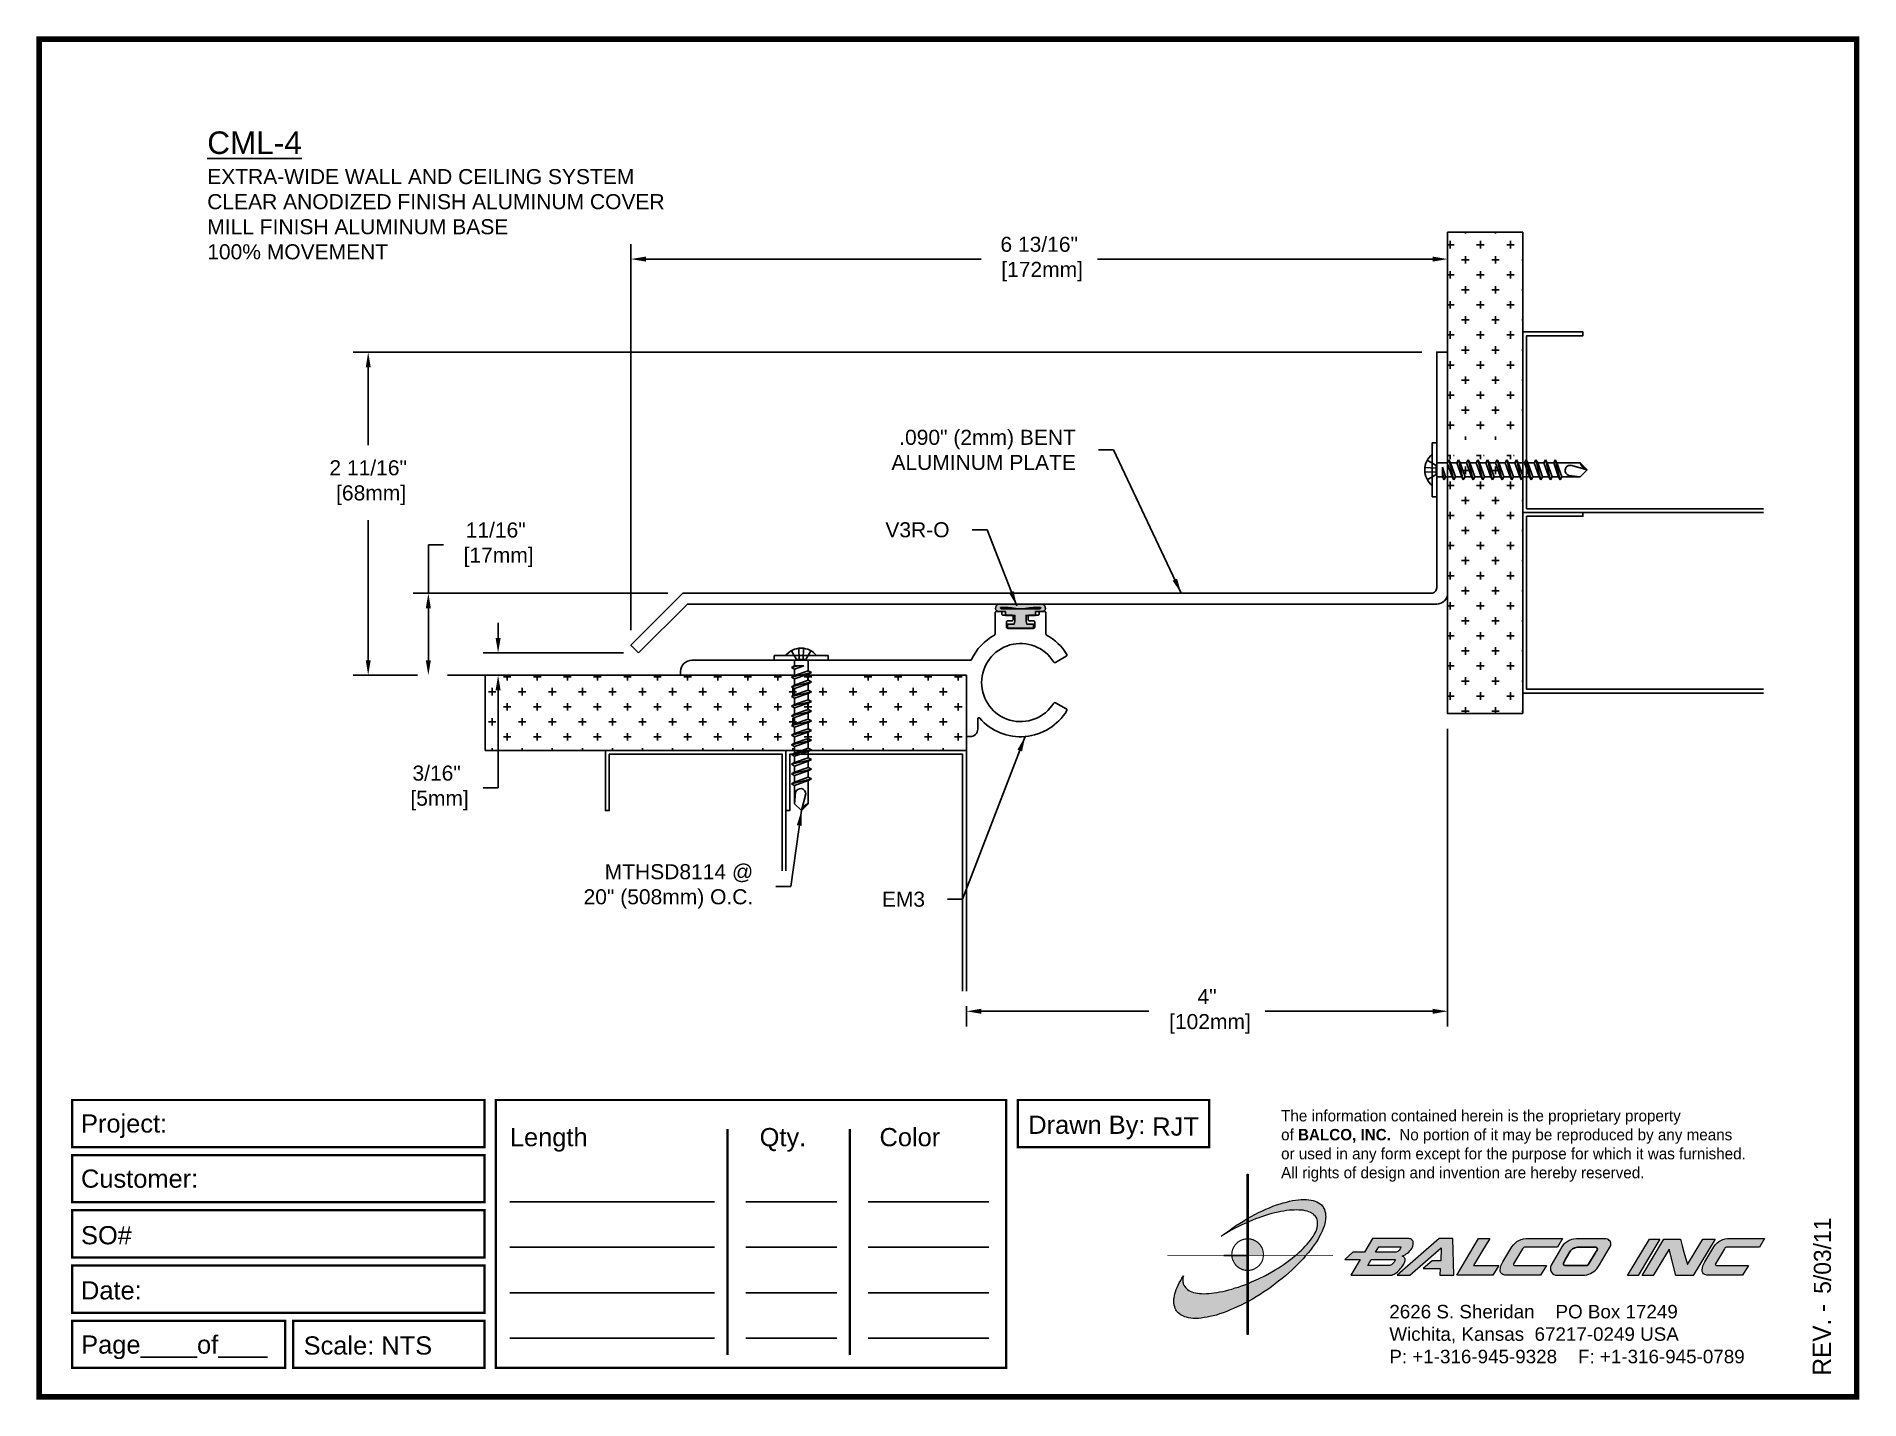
# Paper-space layout 'Layout1' of a CAD drawing. Header units: inches. Extents: x 0 to 10, y 0 to 7.5.
# The model-space entities are those that its viewports show. They can reach past a viewport. Long polylines and large blocks are cut down to what shows.
import ezdxf

# ---------------------------------------------------------------- set-up
doc = ezdxf.new("R2010")
doc.units = ezdxf.units.IN
doc.header["$MEASUREMENT"] = 0
doc.linetypes.add('HIDDEN2', pattern=[0.1875, 0.125, -0.0625])
for name, color, linetype in [('Anchors', 4, 'Continuous'), ('Border', 7, 'Continuous'), ('Conditions', 1, 'Continuous'), ('Dimensions', 3, 'Continuous'), ('Fillers', 2, 'Continuous'), ('Metals', 7, 'Continuous'), ('TEXT', 2, 'Continuous')]:
    doc.layers.add(name, color=color, linetype=linetype)
doc.styles.add('ARIAL', font='arial.ttf')
doc.styles.add('Copyright', font='ERASDEMI.TTF')
doc.dimstyles.new('Arial', dxfattribs={"dimtxt": 0.125, "dimasz": 0.125, "dimexe": 0.125, "dimexo": 0.125, "dimgap": 0.125, "dimtad": 0, "dimtih": 1, "dimtoh": 1, "dimdec": 4, "dimzin": 3, "dimdsep": 46, "dimlunit": 4, "dimtxsty": 'ARIAL', "dimcen": 0.125, "dimadec": 0, "dimazin": 0, "dimtfac": 1, "dimtdec": 4, "dimtofl": 0, "dimtmove": 0, "dimatfit": 3, "dimfxl": 0, "dimfrac": 2, "dimtolj": 1, "dimtzin": 0, "dimarcsym": 0})

# ---------------------------------------------------------------- blocks, each defined once
blk = doc.blocks.new('ACADlogo')
h = blk.add_hatch(color=256)
h.paths.add_polyline_path([(-3.346, 1.223), (-3.351, 1.223), (-3.351, 0.979), (-3.346, 0.982)])
h.paths.add_polyline_path([(-3.346, 0.961), (-3.351, 0.959), (-3.351, 0.868), (-3.346, 0.868)])
h.paths.add_polyline_path([(-3.346, 0.777), (-3.351, 0.777), (-3.351, 0.699), (-3.351, 0.695), (-3.35, 0.695), (-3.346, 0.695)])
h.paths.add_polyline_path([(-3.346, 0.864), (-3.346, 0.868), (-3.35, 0.868), (-3.351, 0.868), (-3.351, 0.777), (-3.346, 0.777), (-3.346, 0.778), (-3.348, 0.778)])
h.paths.add_polyline_path([(-3.346, 0.524), (-3.351, 0.521), (-3.351, 0.342), (-3.346, 0.342)])
h.paths.add_polyline_path([(-3.346, 0.695), (-3.351, 0.695), (-3.351, 0.621), (-3.346, 0.623)])
h.paths.add_polyline_path([(-3.346, 0.623), (-3.351, 0.621), (-3.351, 0.521), (-3.346, 0.524)])
h.paths.add_polyline_path([(-3.346, 0.982), (-3.351, 0.979), (-3.351, 0.959), (-3.346, 0.961)])
h = blk.add_hatch(color=175)
h.paths.add_polyline_path([(-3.518, 0.573), (-3.534, 0.571), (-3.548, 0.569), (-3.562, 0.567), (-3.576, 0.567), (-3.589, 0.566), (-3.602, 0.567), (-3.614, 0.568), (-3.625, 0.569), (-3.636, 0.572), (-3.646, 0.574), (-3.656, 0.577), (-3.664, 0.581), (-3.673, 0.585), (-3.679, 0.589), (-3.685, 0.595), (-3.688, 0.598), (-3.691, 0.6), (-3.695, 0.607), (-3.699, 0.614), (-3.703, 0.621), (-3.704, 0.626), (-3.705, 0.631), (-3.706, 0.637), (-3.706, 0.642), (-3.705, 0.648), (-3.705, 0.653), (-3.703, 0.659), (-3.702, 0.665), (-3.71, 0.652), (-3.717, 0.639), (-3.725, 0.626), (-3.731, 0.613), (-3.737, 0.601), (-3.741, 0.589), (-3.746, 0.577), (-3.749, 0.566), (-3.751, 0.555), (-3.753, 0.544), (-3.754, 0.538), (-3.754, 0.533), (-3.755, 0.523), (-3.754, 0.513), (-3.753, 0.508), (-3.752, 0.503), (-3.75, 0.494), (-3.748, 0.486), (-3.743, 0.477), (-3.74, 0.473), (-3.738, 0.469), (-3.734, 0.465), (-3.73, 0.461), (-3.723, 0.455), (-3.715, 0.449), (-3.706, 0.445), (-3.695, 0.44), (-3.685, 0.437), (-3.674, 0.434), (-3.661, 0.432), (-3.648, 0.431), (-3.634, 0.431), (-3.62, 0.431), (-3.604, 0.433), (-3.588, 0.435), (-3.572, 0.438), (-3.556, 0.441), (-3.538, 0.445), (-3.52, 0.449), (-3.503, 0.456), (-3.483, 0.461), (-3.464, 0.469), (-3.445, 0.477), (-3.426, 0.485), (-3.406, 0.494), (-3.385, 0.503), (-3.364, 0.514), (-3.351, 0.521), (-3.351, 0.621), (-3.364, 0.616), (-3.382, 0.609), (-3.4, 0.603), (-3.418, 0.598), (-3.436, 0.592), (-3.453, 0.587), (-3.47, 0.583), (-3.486, 0.579), (-3.503, 0.576)])
h.paths.add_polyline_path([(-3.215, 0.687), (-3.251, 0.667), (-3.289, 0.649), (-3.327, 0.631), (-3.345, 0.623), (-3.346, 0.623), (-3.346, 0.524), (-3.343, 0.525), (-3.323, 0.537), (-3.302, 0.549), (-3.28, 0.563), (-3.259, 0.577), (-3.238, 0.59), (-3.218, 0.605), (-3.198, 0.62), (-3.179, 0.635), (-3.16, 0.65), (-3.141, 0.665), (-3.123, 0.681), (-3.106, 0.696), (-3.089, 0.712), (-3.074, 0.727), (-3.058, 0.743), (-3.043, 0.759), (-3.03, 0.775), (-3.028, 0.777), (-3.085, 0.777), (-3.091, 0.772), (-3.105, 0.761), (-3.118, 0.75), (-3.134, 0.739), (-3.149, 0.729), (-3.165, 0.718), (-3.182, 0.707), (-3.198, 0.697)])
h.paths.add_polyline_path([(-2.921, 1.009), (-2.922, 1.015), (-2.924, 1.02), (-2.926, 1.029), (-2.931, 1.038), (-2.934, 1.043), (-2.936, 1.047), (-2.94, 1.05), (-2.943, 1.054), (-2.951, 1.06), (-2.959, 1.066), (-2.968, 1.071), (-2.978, 1.075), (-2.989, 1.079), (-3, 1.081), (-3.013, 1.083), (-3.026, 1.084), (-3.04, 1.084), (-3.054, 1.084), (-3.07, 1.083), (-3.085, 1.081), (-3.102, 1.079), (-3.118, 1.075), (-3.136, 1.07), (-3.153, 1.066), (-3.171, 1.06), (-3.191, 1.054), (-3.21, 1.047), (-3.229, 1.039), (-3.248, 1.031), (-3.268, 1.022), (-3.289, 1.012), (-3.31, 1.002), (-3.33, 0.991), (-3.346, 0.982), (-3.346, 0.961), (-3.342, 0.962), (-3.323, 0.971), (-3.305, 0.978), (-3.287, 0.984), (-3.268, 0.991), (-3.251, 0.996), (-3.234, 1.002), (-3.216, 1.007), (-3.199, 1.011), (-3.182, 1.015), (-3.167, 1.018), (-3.15, 1.021), (-3.136, 1.023), (-3.121, 1.025), (-3.107, 1.026), (-3.093, 1.026), (-3.079, 1.027), (-3.067, 1.026), (-3.054, 1.026), (-3.043, 1.025), (-3.032, 1.022), (-3.022, 1.02), (-3.013, 1.016), (-3.004, 1.013), (-2.997, 1.009), (-2.989, 1.005), (-2.983, 0.999), (-2.98, 0.996), (-2.978, 0.994), (-2.973, 0.987), (-2.969, 0.981), (-2.967, 0.973), (-2.965, 0.965), (-2.964, 0.957), (-2.964, 0.949), (-2.964, 0.944), (-2.965, 0.94), (-2.967, 0.93), (-2.969, 0.921), (-2.973, 0.911), (-2.978, 0.901), (-2.983, 0.891), (-2.989, 0.881), (-2.996, 0.871), (-3.004, 0.86), (-3.012, 0.849), (-3.021, 0.838), (-3.032, 0.827), (-3.042, 0.816), (-3.053, 0.805), (-3.065, 0.794), (-3.077, 0.783), (-3.085, 0.777), (-3.028, 0.777), (-3.016, 0.791), (-3.004, 0.806), (-2.992, 0.822), (-2.981, 0.837), (-2.971, 0.852), (-2.962, 0.866), (-2.954, 0.882), (-2.946, 0.896), (-2.939, 0.91), (-2.934, 0.924), (-2.929, 0.938), (-2.926, 0.944), (-2.925, 0.951), (-2.922, 0.963), (-2.92, 0.975), (-2.92, 0.982), (-2.919, 0.987), (-2.92, 0.999), (-2.92, 1.005)])
h.paths.add_polyline_path([(-3.372, 0.966), (-3.393, 0.953), (-3.415, 0.94), (-3.435, 0.925), (-3.455, 0.911), (-3.475, 0.897), (-3.494, 0.882), (-3.468, 0.898), (-3.439, 0.915), (-3.41, 0.93), (-3.396, 0.938), (-3.38, 0.945), (-3.351, 0.959), (-3.351, 0.979)])
h = blk.add_hatch(color=256)
h.paths.add_polyline_path([(-3.268, 0.814), (-3.27, 0.819), (-3.273, 0.824), (-3.276, 0.828), (-3.279, 0.833), (-3.282, 0.837), (-3.286, 0.841), (-3.29, 0.845), (-3.294, 0.849), (-3.298, 0.852), (-3.303, 0.855), (-3.308, 0.858), (-3.313, 0.86), (-3.318, 0.863), (-3.323, 0.864), (-3.328, 0.866), (-3.334, 0.867), (-3.339, 0.868), (-3.345, 0.868), (-3.346, 0.868), (-3.346, 0.777), (-3.335, 0.777), (-3.262, 0.777), (-3.262, 0.781), (-3.262, 0.787), (-3.263, 0.792), (-3.264, 0.798), (-3.265, 0.803), (-3.266, 0.808)])
h.paths.add_polyline_path([(-3.351, 0.777), (-3.436, 0.777), (-3.435, 0.773), (-3.435, 0.768), (-3.434, 0.762), (-3.432, 0.757), (-3.431, 0.752), (-3.428, 0.747), (-3.426, 0.742), (-3.423, 0.737), (-3.42, 0.732), (-3.417, 0.728), (-3.414, 0.723), (-3.41, 0.719), (-3.406, 0.716), (-3.401, 0.712), (-3.397, 0.709), (-3.392, 0.706), (-3.387, 0.704), (-3.382, 0.701), (-3.377, 0.699), (-3.372, 0.698), (-3.367, 0.696), (-3.361, 0.695), (-3.356, 0.695), (-3.351, 0.695)])
h.paths.add_polyline_path([(-3.346, 0.868), (-3.35, 0.868), (-3.351, 0.868), (-3.351, 0.777), (-3.346, 0.777)])
h = blk.add_hatch(color=256)
h.paths.add_polyline_path([(-2.438, 0.844, 0.412988), (-2.461, 0.869), (-2.663, 0.869), (-2.707, 0.794), (-2.771, 0.794), (-2.815, 0.755), (-2.73, 0.755), (-2.781, 0.668), (-2.563, 0.668, 0.107996), (-2.538, 0.677, 0.108939), (-2.494, 0.724, 0.080345), (-2.483, 0.745, 0.419497), (-2.499, 0.773, 0.149928), (-2.447, 0.815, 0.134283)])
h.paths.add_polyline_path([(-2.507, 0.821, -0.209012), (-2.532, 0.794), (-2.538, 0.794), (-2.646, 0.794), (-2.627, 0.825), (-2.51, 0.825, -0.56619)], flags=16)
h.paths.add_polyline_path([(-2.538, 0.75, -0.241309), (-2.569, 0.722), (-2.688, 0.722), (-2.669, 0.755), (-2.541, 0.755, -0.56619)], flags=16)
for points in [[(-2.285, 0.819), (-2.287, 0.748), (-2.335, 0.748), (-2.383, 0.705), (-2.29, 0.705), (-2.292, 0.668), (-2.215, 0.668), (-2.221, 0.869), (-2.295, 0.869), (-2.527, 0.668), (-2.458, 0.668)], [(-2.018, 0.869), (-2.079, 0.869), (-2.198, 0.668), (-2, 0.668), (-1.968, 0.722), (-2.107, 0.722), (-2.085, 0.759), (-2.064, 0.794)], [(-1.617, 0.869), (-1.807, 0.869, 0.270182), (-1.896, 0.825), (-1.946, 0.742, 0.109019), (-1.961, 0.695, 0.340665), (-1.945, 0.672, 0.129907), (-1.923, 0.668), (-1.738, 0.668), (-1.706, 0.722), (-1.878, 0.722), (-1.882, 0.722, -0.601242), (-1.887, 0.731), (-1.838, 0.813, -0.253048), (-1.821, 0.823), (-1.645, 0.823)], [(-1.083, 0.867), (-1.14, 0.867), (-1.261, 0.667), (-1.26, 0.667), (-1.202, 0.667)], [(-0.96, 0.83), (-0.969, 0.867), (-1.061, 0.867), (-1.179, 0.667), (-1.12, 0.667), (-1.031, 0.812), (-0.995, 0.667), (-0.9, 0.667), (-0.778, 0.867), (-0.846, 0.867), (-0.931, 0.727), (-0.951, 0.795)], [(-0.507, 0.869), (-0.697, 0.869, 0.270182), (-0.786, 0.825), (-0.836, 0.742, 0.109019), (-0.85, 0.695, 0.340665), (-0.835, 0.672, 0.129907), (-0.812, 0.668), (-0.628, 0.668), (-0.595, 0.722), (-0.768, 0.722), (-0.772, 0.722, -0.601242), (-0.777, 0.731), (-0.728, 0.813, -0.253048), (-0.71, 0.823), (-0.534, 0.823)], [(-3.346, 0.623), (-3.351, 0.621), (-3.351, 0.521), (-3.346, 0.524)]]:
    blk.add_hatch(color=256).paths.add_polyline_path(points)
h = blk.add_hatch(color=256)
h.paths.add_polyline_path([(-1.377, 0.868), (-1.383, 0.868), (-1.383, 0.868), (-1.44, 0.868), (-1.492, 0.868), (-1.541, 0.868, 0.297712), (-1.628, 0.811), (-1.68, 0.723, 0.585116), (-1.646, 0.668), (-1.506, 0.668, 0.210586), (-1.429, 0.703), (-1.415, 0.726), (-1.389, 0.769), (-1.352, 0.831, 0.4352)])
h.paths.add_polyline_path([(-1.437, 0.823, -0.603783), (-1.428, 0.805), (-1.431, 0.801), (-1.434, 0.796), (-1.438, 0.789), (-1.474, 0.728, -0.229001), (-1.489, 0.722), (-1.494, 0.722), (-1.501, 0.722), (-1.597, 0.722), (-1.604, 0.722, -0.492401), (-1.613, 0.734), (-1.601, 0.757), (-1.591, 0.775), (-1.582, 0.791, -0.238368), (-1.535, 0.823)], flags=16)
for q in [(-3.48, 0.777), (-3.351, 0.642)]:
    blk.add_line((-3.351, 0.777), q)
at = {"color": 7, "lineweight": 0}
for points in [[(-3.351, 1.223), (-3.346, 1.223), (-3.346, 0.342), (-3.351, 0.342), (-3.351, 1.223)], [(-2.292, 0.668), (-2.215, 0.668), (-2.221, 0.869), (-2.295, 0.869), (-2.527, 0.668), (-2.458, 0.668), (-2.285, 0.819), (-2.287, 0.748), (-2.286, 0.748), (-2.335, 0.748), (-2.383, 0.705), (-2.29, 0.705), (-2.292, 0.668), (-2.292, 0.668)], [(-2.198, 0.668), (-2.079, 0.869), (-2.018, 0.869), (-2.064, 0.794), (-2.085, 0.759), (-2.107, 0.722), (-1.968, 0.722), (-2, 0.668), (-2.198, 0.668), (-2.198, 0.668)], [(-1.383, 0.868), (-1.383, 0.868)], [(-1.261, 0.667), (-1.14, 0.867), (-1.083, 0.867), (-1.202, 0.667), (-1.26, 0.667), (-1.261, 0.667), (-1.261, 0.667)], [(-0.9, 0.667), (-0.995, 0.667), (-1.031, 0.812), (-1.12, 0.667), (-1.179, 0.667), (-1.061, 0.867), (-0.969, 0.867), (-0.96, 0.83), (-0.951, 0.795), (-0.931, 0.727), (-0.846, 0.867), (-0.778, 0.867), (-0.9, 0.667), (-0.9, 0.667)]]:
    blk.add_lwpolyline(points, dxfattribs=at)
at = {"color": 175, "lineweight": 0}
blk.add_lwpolyline([(-2.926, 1.029), (-2.924, 1.02), (-2.922, 1.015), (-2.921, 1.009), (-2.92, 1.005), (-2.92, 0.999), (-2.919, 0.987), (-2.92, 0.982), (-2.92, 0.975), (-2.922, 0.963), (-2.925, 0.951), (-2.926, 0.944), (-2.929, 0.938), (-2.934, 0.924), (-2.939, 0.91), (-2.946, 0.896), (-2.954, 0.882), (-2.962, 0.866), (-2.971, 0.852), (-2.981, 0.837), (-2.992, 0.822), (-3.004, 0.806), (-3.016, 0.791), (-3.03, 0.775), (-3.043, 0.759), (-3.058, 0.743), (-3.074, 0.727), (-3.089, 0.712), (-3.106, 0.696), (-3.123, 0.681), (-3.141, 0.665), (-3.16, 0.65), (-3.179, 0.635), (-3.198, 0.62), (-3.218, 0.605), (-3.238, 0.59), (-3.259, 0.577), (-3.28, 0.563), (-3.302, 0.549), (-3.323, 0.537), (-3.343, 0.525), (-3.364, 0.514), (-3.385, 0.503), (-3.406, 0.494), (-3.426, 0.485), (-3.445, 0.477), (-3.464, 0.469), (-3.483, 0.461), (-3.503, 0.456), (-3.52, 0.449), (-3.538, 0.445), (-3.556, 0.441), (-3.572, 0.438), (-3.588, 0.435), (-3.604, 0.433), (-3.62, 0.431), (-3.634, 0.431), (-3.648, 0.431), (-3.661, 0.432), (-3.674, 0.434), (-3.685, 0.437), (-3.695, 0.44), (-3.706, 0.445), (-3.715, 0.449), (-3.723, 0.455), (-3.73, 0.461), (-3.734, 0.465), (-3.738, 0.469), (-3.74, 0.473), (-3.743, 0.477), (-3.748, 0.486), (-3.75, 0.494), (-3.752, 0.503), (-3.753, 0.508), (-3.754, 0.513), (-3.755, 0.523), (-3.754, 0.533), (-3.754, 0.538), (-3.753, 0.544), (-3.751, 0.555), (-3.749, 0.566), (-3.746, 0.577), (-3.741, 0.589), (-3.737, 0.601), (-3.731, 0.613), (-3.725, 0.626), (-3.717, 0.639), (-3.71, 0.652), (-3.702, 0.665), (-3.703, 0.659), (-3.705, 0.653), (-3.705, 0.648), (-3.706, 0.642), (-3.706, 0.637), (-3.705, 0.631), (-3.704, 0.626), (-3.703, 0.621), (-3.699, 0.614), (-3.695, 0.607), (-3.691, 0.6), (-3.688, 0.598), (-3.685, 0.595), (-3.679, 0.589), (-3.673, 0.585), (-3.664, 0.581), (-3.656, 0.577), (-3.646, 0.574), (-3.636, 0.572), (-3.625, 0.569), (-3.614, 0.568), (-3.602, 0.567), (-3.589, 0.566), (-3.576, 0.567), (-3.562, 0.567), (-3.548, 0.569), (-3.534, 0.571), (-3.518, 0.573), (-3.503, 0.576), (-3.486, 0.579), (-3.47, 0.583), (-3.453, 0.587), (-3.436, 0.592), (-3.418, 0.598), (-3.4, 0.603), (-3.382, 0.609), (-3.364, 0.616), (-3.345, 0.623), (-3.327, 0.631), (-3.289, 0.649), (-3.251, 0.667), (-3.215, 0.687), (-3.198, 0.697), (-3.182, 0.707), (-3.165, 0.718), (-3.149, 0.729), (-3.134, 0.739), (-3.118, 0.75), (-3.105, 0.761), (-3.091, 0.772), (-3.077, 0.783), (-3.065, 0.794), (-3.053, 0.805), (-3.042, 0.816), (-3.032, 0.827), (-3.021, 0.838), (-3.012, 0.849), (-3.004, 0.86), (-2.996, 0.871), (-2.989, 0.881), (-2.983, 0.891), (-2.978, 0.901), (-2.973, 0.911), (-2.969, 0.921), (-2.967, 0.93), (-2.965, 0.94), (-2.964, 0.944), (-2.964, 0.949), (-2.964, 0.957), (-2.965, 0.965), (-2.967, 0.973), (-2.969, 0.981), (-2.973, 0.987), (-2.978, 0.994), (-2.98, 0.996), (-2.983, 0.999), (-2.989, 1.005), (-2.997, 1.009), (-3.004, 1.013), (-3.013, 1.016), (-3.022, 1.02), (-3.032, 1.022), (-3.043, 1.025), (-3.054, 1.026), (-3.067, 1.026), (-3.079, 1.027), (-3.093, 1.026), (-3.107, 1.026), (-3.121, 1.025), (-3.136, 1.023), (-3.15, 1.021), (-3.167, 1.018), (-3.182, 1.015), (-3.199, 1.011), (-3.216, 1.007), (-3.234, 1.002), (-3.251, 0.996), (-3.268, 0.991), (-3.287, 0.984), (-3.305, 0.978), (-3.323, 0.971), (-3.342, 0.962), (-3.38, 0.945), (-3.396, 0.938), (-3.41, 0.93), (-3.439, 0.915), (-3.468, 0.898), (-3.494, 0.882), (-3.475, 0.897), (-3.455, 0.911), (-3.435, 0.925), (-3.415, 0.94), (-3.393, 0.953), (-3.372, 0.966), (-3.351, 0.979), (-3.33, 0.991), (-3.31, 1.002), (-3.289, 1.012), (-3.268, 1.022), (-3.248, 1.031), (-3.229, 1.039), (-3.21, 1.047), (-3.191, 1.054), (-3.171, 1.06), (-3.153, 1.066), (-3.136, 1.07), (-3.118, 1.075), (-3.102, 1.079), (-3.085, 1.081), (-3.07, 1.083), (-3.054, 1.084), (-3.04, 1.084), (-3.026, 1.084), (-3.013, 1.083), (-3, 1.081), (-2.989, 1.079), (-2.978, 1.075), (-2.968, 1.071), (-2.959, 1.066), (-2.951, 1.06), (-2.943, 1.054), (-2.94, 1.05), (-2.936, 1.047), (-2.934, 1.043), (-2.931, 1.038), (-2.926, 1.029), (-2.926, 1.029)], dxfattribs=at)
at = {"color": 7, "lineweight": 0, "const_width": 0.0064}
blk.add_lwpolyline([(-3.262, 0.781), (-3.262, 0.787), (-3.263, 0.792), (-3.264, 0.798), (-3.265, 0.803), (-3.266, 0.808), (-3.268, 0.814), (-3.27, 0.819), (-3.273, 0.824), (-3.276, 0.828), (-3.279, 0.833), (-3.282, 0.837), (-3.286, 0.841), (-3.29, 0.845), (-3.294, 0.849), (-3.298, 0.852), (-3.303, 0.855), (-3.308, 0.858), (-3.313, 0.86), (-3.318, 0.863), (-3.323, 0.864), (-3.328, 0.866), (-3.334, 0.867), (-3.339, 0.868), (-3.345, 0.868), (-3.35, 0.868), (-3.356, 0.868), (-3.361, 0.867), (-3.367, 0.866), (-3.372, 0.865), (-3.377, 0.863), (-3.382, 0.862), (-3.387, 0.859), (-3.392, 0.857), (-3.397, 0.854), (-3.401, 0.851), (-3.406, 0.847), (-3.41, 0.843), (-3.414, 0.839), (-3.417, 0.835), (-3.42, 0.831), (-3.423, 0.826), (-3.426, 0.821), (-3.428, 0.816), (-3.431, 0.811), (-3.432, 0.806), (-3.434, 0.801), (-3.435, 0.795), (-3.435, 0.79), (-3.436, 0.784), (-3.436, 0.779), (-3.435, 0.773), (-3.435, 0.768), (-3.434, 0.762), (-3.432, 0.757), (-3.431, 0.752), (-3.428, 0.747), (-3.426, 0.742), (-3.423, 0.737), (-3.42, 0.732), (-3.417, 0.728), (-3.414, 0.723), (-3.41, 0.719), (-3.406, 0.716), (-3.401, 0.712), (-3.397, 0.709), (-3.392, 0.706), (-3.387, 0.704), (-3.382, 0.701), (-3.377, 0.699), (-3.372, 0.698), (-3.367, 0.696), (-3.361, 0.695), (-3.356, 0.695), (-3.35, 0.695), (-3.345, 0.695), (-3.339, 0.695), (-3.334, 0.696), (-3.328, 0.697), (-3.323, 0.698), (-3.318, 0.7), (-3.313, 0.702), (-3.308, 0.705), (-3.303, 0.708), (-3.298, 0.711), (-3.294, 0.714), (-3.29, 0.718), (-3.286, 0.721), (-3.282, 0.726), (-3.279, 0.73), (-3.276, 0.734), (-3.273, 0.739), (-3.27, 0.744), (-3.268, 0.749), (-3.266, 0.754), (-3.265, 0.76), (-3.264, 0.765), (-3.263, 0.77), (-3.262, 0.776), (-3.262, 0.781)], dxfattribs=at)
at = {"color": 7, "lineweight": 0}
for points in [[(-2.447, 0.815, 0.130368), (-2.438, 0.843, 0.448367), (-2.463, 0.869), (-2.663, 0.869), (-2.707, 0.794), (-2.771, 0.794), (-2.815, 0.755), (-2.73, 0.755), (-2.781, 0.668), (-2.563, 0.668, 0.107996), (-2.538, 0.677, 0.108939), (-2.494, 0.724, 0.077395), (-2.484, 0.744, 0.430878), (-2.499, 0.773, 0.149928)], [(-2.507, 0.821, -0.209012), (-2.532, 0.794), (-2.538, 0.794), (-2.646, 0.794), (-2.627, 0.825), (-2.512, 0.825), (-2.509, 0.825, -0.531288)], [(-1.838, 0.813), (-1.887, 0.731, 0.587385), (-1.882, 0.722), (-1.878, 0.722), (-1.706, 0.722), (-1.738, 0.668), (-1.923, 0.668, -0.129907), (-1.945, 0.672, -0.349839), (-1.961, 0.696, -0.107341), (-1.946, 0.742), (-1.896, 0.825, -0.270182), (-1.807, 0.869), (-1.617, 0.869), (-1.645, 0.823), (-1.821, 0.823, 0.252436)], [(-1.68, 0.723, 0.585116), (-1.646, 0.668), (-1.506, 0.668, 0.210586), (-1.429, 0.703), (-1.415, 0.726), (-1.389, 0.769), (-1.352, 0.831, 0.4352), (-1.377, 0.868), (-1.383, 0.868), (-1.383, 0.868), (-1.44, 0.868), (-1.492, 0.868), (-1.541, 0.868, 0.297712), (-1.628, 0.811)], [(-0.728, 0.813), (-0.777, 0.731, 0.587385), (-0.772, 0.722), (-0.768, 0.722), (-0.595, 0.722), (-0.628, 0.668), (-0.812, 0.668, -0.129907), (-0.835, 0.672, -0.349839), (-0.85, 0.696, -0.107341), (-0.836, 0.742), (-0.786, 0.825, -0.270182), (-0.697, 0.869), (-0.507, 0.869), (-0.534, 0.823), (-0.71, 0.823, 0.252436)], [(-2.569, 0.722), (-2.688, 0.722), (-2.669, 0.755), (-2.543, 0.755), (-2.54, 0.755, -0.531288), (-2.538, 0.75, -0.241309)]]:
    blk.add_lwpolyline(points, format="xyb", close=True, dxfattribs=at)
blk.add_lwpolyline([(-1.437, 0.823), (-1.535, 0.823, 0.238368), (-1.582, 0.791), (-1.591, 0.775), (-1.601, 0.757), (-1.613, 0.734, 0.490298), (-1.604, 0.722), (-1.597, 0.722), (-1.501, 0.722), (-1.494, 0.722), (-1.489, 0.722, 0.229001), (-1.474, 0.728), (-1.438, 0.789), (-1.434, 0.796), (-1.431, 0.801), (-1.428, 0.805, 0.603783)], format="xyb", close=True)
blk.add_lwpolyline([(-2.879, 0.777, 0.00455, 0.00455, 0), (-3.791, 0.777, 0.00183, 0.00183, 0), (-3.791, 0.777, 0.00183, 0.00183, 0)], format="xyseb", dxfattribs=at)
blk = doc.blocks.new('Quantity Data')
at = {"layer": 'Border', "color": 253}
for p, q in [((2.755, 1.254), (3.881, 1.254)), ((4.054, 1.254), (4.553, 1.254)), ((4.725, 1.254), (5.389, 1.254)), ((2.755, 1.004), (3.881, 1.004)), ((4.054, 1.004), (4.553, 1.004)), ((4.725, 1.004), (5.389, 1.004)), ((2.755, 0.754), (3.881, 0.754)), ((4.054, 0.754), (4.553, 0.754)), ((4.725, 0.754), (5.389, 0.754)), ((2.755, 0.504), (3.881, 0.504)), ((4.054, 0.504), (4.553, 0.504)), ((4.725, 0.504), (5.389, 0.504))]:
    blk.add_line(p, q, dxfattribs=at)
at = {"layer": 'Border', "const_width": 0.0125}
blk.add_lwpolyline([(5.485, 0.341), (2.678, 0.341), (2.678, 1.813), (5.485, 1.813)], close=True, dxfattribs=at)
for points in [[(3.953, 1.653), (3.953, 0.412)], [(4.625, 1.653), (4.625, 0.412)]]:
    blk.add_lwpolyline(points, dxfattribs=at)
at = {"layer": 'Border', "style": 'ARIAL'}
for s, p in [('Length', (2.756, 1.559)), ('Qty.', (4.129, 1.559)), ('Color', (4.788, 1.559))]:
    blk.add_text(s, height=0.1, dxfattribs=at).set_placement(p)
blk = doc.blocks.new('Drawn By')
at = {"layer": 'Border', "const_width": 0.0125}
blk.add_lwpolyline([(5.38, 1.813), (6.432, 1.813), (6.432, 1.554), (5.38, 1.554)], close=True, dxfattribs=at)
at = {"layer": 'Border', "style": 'ARIAL'}
blk.add_text('Drawn By: ', height=0.1, dxfattribs=at).set_placement((5.438, 1.627))
blk.add_attdef('XXX', (6.12, 1.617), '', height=0.1, dxfattribs=at)
blk = doc.blocks.new('Project Info')
at = {"layer": 'Border', "const_width": 0.0125}
for points in [[(0.182, 1.813), (2.448, 1.813), (2.448, 1.554), (0.182, 1.554)], [(0.182, 1.51), (2.448, 1.51), (2.448, 1.251), (0.182, 1.251)], [(0.182, 1.207), (2.448, 1.207), (2.448, 0.947), (0.182, 0.947)], [(0.182, 0.904), (2.448, 0.904), (2.448, 0.644), (0.182, 0.644)], [(0.182, 0.6), (1.352, 0.6), (1.352, 0.341), (0.182, 0.341)], [(1.396, 0.6), (2.448, 0.6), (2.448, 0.341), (1.396, 0.341)]]:
    blk.add_lwpolyline(points, close=True, dxfattribs=at)
at = {"layer": 'Border', "style": 'ARIAL'}
for s, p in [('Project:', (0.23, 1.634)), ('Customer:', (0.23, 1.331)), ('SO#', (0.23, 1.02)), ('Date:', (0.23, 0.717)), ('Page%%u        %%uof%%u       ', (0.231, 0.419)), ('Scale: NTS', (1.454, 0.414))]:
    blk.add_text(s, height=0.1, dxfattribs=at).set_placement(p)
blk = doc.blocks.new('REV')
at = {"style": 'Copyright'}
blk.add_text('REV. -', height=0.1, rotation=90, dxfattribs=at).set_placement((-0.142, 0.117))
at = {"style": 'Copyright', "flags": 4}
blk.add_attdef('REVISIONDATE', (-0.142, 0.566), '', height=0.0938, rotation=90, dxfattribs=at)
blk = doc.blocks.new('V3RforCM')
h = blk.add_hatch(color=256)
h.paths.add_polyline_path([(0.141, -0.163), (0.205, -0.163, 0.8111), (0.189, -0.1), (-0.156, -0.1, 0.8111), (-0.172, -0.163), (-0.109, -0.163), (-0.109, -0.194), (-0.03, -0.194), (-0.03, -0.241), (-0.036, -0.267), (-0.091, -0.267), (-0.091, -0.302), (0.124, -0.302), (0.124, -0.267), (0.069, -0.267), (0.063, -0.241), (0.063, -0.194), (0.141, -0.194)])
edge = h.paths.add_edge_path(flags=16)
edge.add_spline(control_points=[(-0.139, -0.141), (-0.14, -0.141), (-0.185, -0.12), (-0.087, -0.129), (0.017, -0.14)], knot_values=[0.028497, 0.028497, 0.028497, 0.028497, 0.032831, 0.201023, 0.201023, 0.201023, 0.201023], degree=3, periodic=0)
edge.add_spline(control_points=[(0.017, -0.14), (0.12, -0.129), (0.218, -0.12), (0.173, -0.141), (0.172, -0.141)], knot_values=[0.028497, 0.028497, 0.028497, 0.028497, 0.196688, 0.201023, 0.201023, 0.201023, 0.201023], degree=3, periodic=0)
edge.add_line((0.172, -0.141), (-0.139, -0.141))
blk.add_lwpolyline([(0.141, -0.194), (0.141, -0.163), (0.205, -0.163, 0.8111), (0.189, -0.1), (-0.156, -0.1, 0.8111), (-0.172, -0.163), (-0.109, -0.163), (-0.109, -0.194), (-0.03, -0.194), (-0.03, -0.241), (-0.036, -0.267), (-0.091, -0.267), (-0.091, -0.302), (0.124, -0.302), (0.124, -0.267), (0.069, -0.267), (0.063, -0.241), (0.063, -0.194)], format="xyb", close=True)
blk.add_lwpolyline([(0.172, -0.141), (-0.139, -0.141)])
for points in [[(-0.139, -0.141), (-0.14, -0.141), (-0.185, -0.12), (-0.087, -0.129), (0.017, -0.14)], [(0.172, -0.141), (0.173, -0.141), (0.218, -0.12), (0.12, -0.129), (0.017, -0.14)]]:
    blk.add_open_spline(points, degree=3, knots=[0.028497, 0.028497, 0.028497, 0.028497, 0.0328313, 0.2010226, 0.2010226, 0.2010226, 0.2010226])
blk = doc.blocks.new('em3')
blk.add_lwpolyline([(-22.235, -3.441), (-22.235, -3.399, 0.414214), (-22.245, -3.389), (-22.28, -3.389, -0.414214), (-22.29, -3.379), (-22.29, -3.352, -0.414214), (-22.28, -3.342), (-22.207, -3.342, 0.414214), (-22.197, -3.332), (-22.197, -3.321, -0.414214), (-22.187, -3.311), (-22.151, -3.311, -0.414214), (-22.141, -3.321), (-22.141, -3.498, 0.273807), (-22.136, -3.507, -0.158832), (-21.945, -3.71, 0.29076), (-21.936, -3.716), (-19.621, -3.716, -0.414214), (-19.527, -3.81), (-19.527, -3.831, -0.414214), (-19.537, -3.841), (-21.892, -3.841, 0.414214), (-21.902, -3.851), (-21.902, -4.341, -0.414214), (-21.912, -4.351), (-21.933, -4.351, -0.414214), (-21.996, -4.289), (-21.996, -4.204, 0.692603), (-22.013, -4.198, -0.506912), (-22.737, -4.135, -0.420887), (-22.733, -4.121), (-22.642, -4.069, -0.405496), (-22.629, -4.072, 3.520953), (-22.629, -3.731, -0.405496), (-22.642, -3.734), (-22.733, -3.681, -0.420887), (-22.737, -3.668, -0.131423), (-22.569, -3.507, 0.273807), (-22.563, -3.498), (-22.563, -3.321, -0.414214), (-22.553, -3.311), (-22.517, -3.311, -0.414214), (-22.507, -3.321), (-22.507, -3.332, 0.414214), (-22.497, -3.342), (-22.425, -3.342, -0.414214), (-22.415, -3.352), (-22.415, -3.379, -0.414214), (-22.425, -3.389), (-22.46, -3.389, 0.414214), (-22.47, -3.399), (-22.47, -3.441, 0.414214), (-22.46, -3.451), (-22.245, -3.451, 0.414214)], format="xyb", close=True)
blk = doc.blocks.new('BENT ALUMPLT')
at = {"layer": 'Metals'}
blk.add_lwpolyline([(-4.725, -0.53), (-4.319, -0.125), (1.91, -0.125, 0.414214), (2, -0.035), (2, 1.969), (1.91, 1.969), (1.91, 0.01, -0.414214), (1.865, -0.035), (-4.357, -0.035), (-4.788, -0.467)], format="xyb", close=True, dxfattribs=at)
blk = doc.blocks.new('*D9')
at = {"layer": 'Defpoints', "color": 0}
for p in [(12.518, 17.529), (8.518, 15.223), (12.518, 15.056)]:
    blk.add_point(p, dxfattribs=at)
at = {"layer": 'Dimensions', "color": 0, "lineweight": -2}
for p, q in [((12.518, 17.404), (12.518, 14.931)), ((8.518, 15.098), (8.518, 14.931)), ((8.643, 15.056), (10.034, 15.056)), ((12.393, 15.056), (11.001, 15.056))]:
    blk.add_line(p, q, dxfattribs=at)
at = {"layer": 'Dimensions', "color": 0}
for points in [[(8.643, 15.077), (8.643, 15.035), (8.518, 15.056)], [(12.393, 15.077), (12.393, 15.035), (12.518, 15.056)]]:
    blk.add_solid(points, dxfattribs=at)
at = {"layer": 'Dimensions', "color": 0, "insert": (10.518, 15.056), "char_height": 0.125, "attachment_point": 5, "style": 'ARIAL'}
blk.add_mtext('\\A1;4"\\P [102mm]', dxfattribs=at)
blk = doc.blocks.new('*D10')
at = {"layer": 'Defpoints', "color": 0}
for p in [(12.518, 21.306), (12.518, 20.533), (5.729, 18.098)]:
    blk.add_point(p, dxfattribs=at)
at = {"layer": 'Dimensions', "color": 0, "lineweight": -2}
for p, q in [((5.729, 18.223), (5.729, 21.431)), ((12.518, 20.658), (12.518, 21.431)), ((5.854, 21.306), (8.64, 21.306)), ((12.393, 21.306), (9.607, 21.306))]:
    blk.add_line(p, q, dxfattribs=at)
at = {"layer": 'Dimensions', "color": 0}
for points in [[(5.854, 21.327), (5.854, 21.285), (5.729, 21.306)], [(12.393, 21.327), (12.393, 21.285), (12.518, 21.306)]]:
    blk.add_solid(points, dxfattribs=at)
at = {"layer": 'Dimensions', "color": 0, "insert": (9.123, 21.306), "char_height": 0.125, "attachment_point": 5, "style": 'ARIAL'}
blk.add_mtext('\\A1;6 13/16"\\P [172mm]', dxfattribs=at)
blk = doc.blocks.new('*D11')
at = {"layer": 'Defpoints', "color": 0}
for p in [(5.793, 18.034), (4.08, 17.848), (4.625, 17.848)]:
    blk.add_point(p, dxfattribs=at)
at = {"layer": 'Dimensions', "color": 0, "lineweight": -2}
for p, q in [((4.625, 18.159), (4.625, 18.284)), ((5.668, 18.034), (4.5, 18.034)), ((4.205, 17.848), (4.75, 17.848)), ((4.625, 17.723), (4.625, 16.912)), ((4.625, 16.912), (4.5, 16.912))]:
    blk.add_line(p, q, dxfattribs=at)
at = {"layer": 'Dimensions', "color": 0}
for points in [[(4.604, 18.159), (4.646, 18.159), (4.625, 18.034)], [(4.604, 17.723), (4.646, 17.723), (4.625, 17.848)]]:
    blk.add_solid(points, dxfattribs=at)
at = {"layer": 'Dimensions', "color": 0, "insert": (4.114, 16.912), "char_height": 0.125, "attachment_point": 5, "style": 'ARIAL'}
blk.add_mtext('\\A1;3/16"\\P [5mm]', dxfattribs=at)
blk = doc.blocks.new('*D12')
at = {"layer": 'Defpoints', "color": 0}
for p in [(4.045, 18.53), (6.161, 18.53), (4.08, 17.848)]:
    blk.add_point(p, dxfattribs=at)
at = {"layer": 'Dimensions', "color": 0, "lineweight": -2}
for p, q in [((4.045, 18.53), (4.045, 18.932)), ((4.045, 18.932), (4.17, 18.932)), ((6.036, 18.53), (3.92, 18.53)), ((4.045, 17.973), (4.045, 18.405)), ((3.955, 17.848), (3.92, 17.848))]:
    blk.add_line(p, q, dxfattribs=at)
at = {"layer": 'Dimensions', "color": 0}
for points in [[(4.024, 18.405), (4.066, 18.405), (4.045, 18.53)], [(4.024, 17.973), (4.066, 17.973), (4.045, 17.848)]]:
    blk.add_solid(points, dxfattribs=at)
at = {"layer": 'Dimensions', "color": 0, "insert": (4.605, 18.932), "char_height": 0.125, "attachment_point": 5, "style": 'ARIAL'}
blk.add_mtext('\\A1;11/16"\\P [17mm]', dxfattribs=at)
blk = doc.blocks.new('*D15')
at = {"layer": 'Defpoints', "color": 0}
for p in [(12.428, 20.533), (3.545, 17.848), (4.08, 17.848)]:
    blk.add_point(p, dxfattribs=at)
at = {"layer": 'Dimensions', "color": 0, "lineweight": -2}
for p, q in [((12.303, 20.533), (3.42, 20.533)), ((3.545, 20.408), (3.545, 19.759)), ((3.545, 17.973), (3.545, 19.138)), ((3.955, 17.848), (3.42, 17.848))]:
    blk.add_line(p, q, dxfattribs=at)
at = {"layer": 'Dimensions', "color": 0}
for points in [[(3.525, 20.408), (3.566, 20.408), (3.545, 20.533)], [(3.525, 17.973), (3.566, 17.973), (3.545, 17.848)]]:
    blk.add_solid(points, dxfattribs=at)
at = {"layer": 'Dimensions', "color": 0, "insert": (3.545, 19.449), "char_height": 0.125, "attachment_point": 5, "style": 'ARIAL'}
blk.add_mtext('\\A1;2 11/16"\\P [68mm]', dxfattribs=at)
blk = doc.blocks.new('MTHSD8114')
for p, q in [((0.224, 0.038), (-0.224, 0.038)), ((-0.224, 0.038), (-0.224, 0)), ((-0.224, 0), (0.224, 0)), ((-0.056, 0), (0.056, 0)), ((0.06, -0.087), (0.06, 0)), ((0.224, 0.038), (0.224, 0)), ((-0.081, -0.061), (-0.024, -0.047)), ((-0.081, -0.061), (-0.056, -0.047)), ((-0.081, -0.061), (-0.056, -0.074)), ((-0.081, -0.141), (0.085, -0.101)), ((-0.081, -0.141), (-0.056, -0.127)), ((-0.081, -0.141), (-0.056, -0.155)), ((-0.056, -0.047), (-0.056, 0)), ((-0.056, 0), (-0.056, -0.047)), ((0.024, -0.047), (-0.056, -0.074)), ((-0.056, -0.047), (0.024, -0.047)), ((-0.056, -0.127), (-0.056, -0.074)), ((0.06, -0.087), (-0.056, -0.127)), ((0.06, -0.115), (-0.056, -0.155)), ((0.085, -0.101), (0.06, -0.087)), ((0.085, -0.101), (0.06, -0.115)), ((0.06, -0.167), (0.06, -0.115)), ((-0.081, -0.221), (0.085, -0.181)), ((-0.081, -0.221), (-0.056, -0.208)), ((-0.081, -0.221), (-0.056, -0.235)), ((-0.081, -0.302), (0.085, -0.262)), ((-0.081, -0.302), (-0.056, -0.288)), ((-0.081, -0.302), (-0.056, -0.316)), ((-0.056, -0.208), (-0.056, -0.155)), ((0.06, -0.167), (-0.056, -0.208)), ((0.06, -0.195), (-0.056, -0.235)), ((-0.056, -0.288), (-0.056, -0.235)), ((0.06, -0.248), (-0.056, -0.288)), ((0.06, -0.276), (-0.056, -0.316)), ((0.085, -0.181), (0.06, -0.167)), ((0.085, -0.181), (0.06, -0.195)), ((0.06, -0.248), (0.06, -0.195)), ((0.085, -0.262), (0.06, -0.248)), ((0.085, -0.262), (0.06, -0.276)), ((0.06, -0.328), (0.06, -0.276)), ((-0.081, -0.382), (0.085, -0.342)), ((-0.081, -0.382), (-0.056, -0.368)), ((-0.081, -0.382), (-0.056, -0.396)), ((-0.081, -0.463), (0.085, -0.422)), ((-0.081, -0.463), (-0.056, -0.449)), ((-0.056, -0.368), (-0.056, -0.316)), ((0.06, -0.328), (-0.056, -0.368)), ((0.06, -0.356), (-0.056, -0.396)), ((-0.056, -0.449), (-0.056, -0.396)), ((0.06, -0.409), (-0.056, -0.449)), ((0.06, -0.436), (-0.056, -0.477)), ((0.085, -0.342), (0.06, -0.328)), ((0.085, -0.342), (0.06, -0.356)), ((0.06, -0.409), (0.06, -0.356)), ((0.085, -0.422), (0.06, -0.409)), ((0.085, -0.422), (0.06, -0.436)), ((0.06, -0.489), (0.06, -0.436)), ((-0.081, -0.463), (-0.056, -0.477)), ((-0.081, -0.543), (0.085, -0.503)), ((-0.081, -0.543), (-0.056, -0.529)), ((-0.081, -0.543), (-0.056, -0.557)), ((-0.081, -0.624), (0.085, -0.583)), ((-0.056, -0.529), (-0.056, -0.477)), ((0.06, -0.489), (-0.056, -0.529)), ((0.06, -0.517), (-0.056, -0.557)), ((-0.056, -0.61), (-0.056, -0.557)), ((0.06, -0.569), (-0.056, -0.61)), ((0.06, -0.597), (-0.056, -0.637)), ((0.085, -0.503), (0.06, -0.489)), ((0.085, -0.503), (0.06, -0.517)), ((0.06, -0.569), (0.06, -0.517)), ((0.085, -0.583), (0.06, -0.569)), ((0.085, -0.583), (0.06, -0.597)), ((0.06, -0.65), (0.06, -0.597)), ((-0.081, -0.624), (-0.056, -0.61)), ((-0.081, -0.624), (-0.056, -0.637)), ((-0.081, -0.704), (0.085, -0.664)), ((-0.081, -0.704), (-0.056, -0.69)), ((-0.081, -0.704), (-0.056, -0.718)), ((-0.081, -0.784), (0.085, -0.744)), ((-0.056, -0.69), (-0.056, -0.637)), ((0.06, -0.65), (-0.056, -0.69)), ((0.06, -0.678), (-0.056, -0.718)), ((-0.056, -0.771), (-0.056, -0.718)), ((0.06, -0.73), (-0.056, -0.771)), ((0.085, -0.664), (0.06, -0.65)), ((0.085, -0.664), (0.06, -0.678)), ((0.06, -0.73), (0.06, -0.678)), ((0.085, -0.744), (0.06, -0.73)), ((0.085, -0.744), (0.06, -0.758)), ((-0.081, -0.784), (-0.056, -0.771)), ((-0.081, -0.784), (-0.056, -0.798)), ((-0.081, -0.865), (0.085, -0.825)), ((-0.081, -0.865), (-0.056, -0.851)), ((-0.081, -0.865), (-0.056, -0.879)), ((-0.081, -0.945), (0.085, -0.905)), ((0.06, -0.758), (-0.056, -0.798)), ((-0.056, -0.851), (-0.056, -0.798)), ((0.06, -0.811), (-0.056, -0.851)), ((0.06, -0.839), (-0.056, -0.879)), ((-0.056, -0.931), (-0.056, -0.879)), ((0.06, -0.891), (-0.056, -0.931)), ((0.06, -0.811), (0.06, -0.758)), ((0.085, -0.825), (0.06, -0.811)), ((0.085, -0.825), (0.06, -0.839)), ((0.06, -0.891), (0.06, -0.839)), ((0.085, -0.905), (0.06, -0.891)), ((0.085, -0.905), (0.06, -0.919)), ((-0.081, -0.945), (-0.056, -0.931)), ((-0.081, -0.945), (-0.056, -0.959)), ((-0.081, -1.026), (0.085, -0.985)), ((-0.081, -1.026), (-0.056, -1.012)), ((-0.081, -1.026), (-0.056, -1.04)), ((0.06, -0.919), (-0.056, -0.959)), ((-0.056, -1.012), (-0.056, -0.959)), ((0.06, -0.972), (-0.056, -1.012)), ((0.06, -0.999), (-0.056, -1.04)), ((-0.056, -1.192), (-0.056, -1.04)), ((0.06, -0.972), (0.06, -0.919)), ((0.085, -0.985), (0.06, -0.972)), ((0.085, -0.985), (0.06, -0.999)), ((0.06, -0.999), (0.06, -1.192)), ((-0.056, -1.192), (-0.046, -1.097)), ((0.002, -1.25), (-0.056, -1.192)), ((0.002, -1.25), (0.039, -1.111)), ((0.002, -1.25), (0.06, -1.192))]:
    blk.add_line(p, q)
at = {"linetype": 'HIDDEN2'}
for p, q in [((-0.081, 0.079), (-0.038, 0.006)), ((0.038, 0.006), (-0.038, 0.006)), ((-0.019, 0.099), (-0.016, 0.006)), ((0.019, 0.099), (0.016, 0.006)), ((0.081, 0.079), (0.038, 0.006))]:
    blk.add_line(p, q, dxfattribs=at)
for centre, radius, start, end in [((0, -0.066), 0.166, 38.5375, 141.4625), ((-0.005, -1.11), 0.0433, 358.315, 162.8045), ((0.089, -1.279), 0.0922, 108.6241, 161.3759)]:
    blk.add_arc(centre, radius, start, end)
blk.add_point((0.204, 0.038))

msp = doc.modelspace()

# ---------------------------------------------------------------- hatches: boundary and pattern name
at = {"layer": 'Conditions'}
h = msp.add_hatch(dxfattribs=at)
h.set_pattern_fill('CROSS', color=256, scale=0.5, angle=90, style=0)
h.set_pattern_definition([(90, (2.79029, 14.39407), (-0.125, 0.125), [0.0625, -0.1875]), (180, (2.82154, 14.42532), (-0.125, -0.125), [0.0625, -0.1875])])
h.paths.add_polyline_path([(13.14257, 20.70056), (13.14257, 21.5293), (12.51757, 21.5293), (12.51757, 19.81908), (12.52603, 19.8038), (12.58366, 19.8038), (12.59651, 19.82702), (12.60937, 19.8038), (12.66699, 19.8038), (12.67985, 19.82702), (12.6927, 19.8038), (12.75033, 19.8038), (12.76318, 19.82702), (12.77603, 19.8038), (12.83366, 19.8038), (12.84651, 19.82702), (12.85937, 19.8038), (12.91699, 19.8038), (12.92985, 19.82702), (12.9427, 19.8038), (13.00033, 19.8038), (13.01318, 19.82702), (13.02603, 19.8038), (13.08366, 19.8038), (13.09651, 19.82702), (13.10937, 19.8038), (13.14257, 19.8038)])
h.paths.add_polyline_path([(13.14257, 19.66295), (13.13818, 19.65502), (13.12502, 19.6788), (13.06801, 19.6788), (13.05485, 19.65502), (13.04168, 19.6788), (12.98468, 19.6788), (12.97151, 19.65502), (12.95835, 19.6788), (12.90135, 19.6788), (12.88818, 19.65502), (12.87502, 19.6788), (12.81801, 19.6788), (12.80485, 19.65502), (12.79168, 19.6788), (12.73468, 19.6788), (12.72151, 19.65502), (12.70835, 19.6788), (12.65135, 19.6788), (12.63818, 19.65502), (12.62502, 19.6788), (12.56801, 19.6788), (12.55485, 19.65502), (12.54168, 19.6788), (12.51757, 19.6788), (12.51757, 18.40621), (12.51757, 17.5293), (13.14257, 17.5293)])
h = msp.add_hatch(dxfattribs=at)
h.set_pattern_fill('CROSS', color=256, scale=0.5, style=0)
h.set_pattern_definition([(0, (3.54417, 13.46104), (0.125, 0.125), [0.0625, -0.1875]), (90, (3.57542, 13.42979), (-0.125, 0.125), [0.0625, -0.1875])])
h.paths.add_polyline_path([(8.51757, 17.22317), (8.51757, 17.84817), (7.49208, 17.84817), (7.48607, 17.84606), (7.48607, 17.78906), (7.50985, 17.77589), (7.48607, 17.76273), (7.48607, 17.70572), (7.50985, 17.69256), (7.48607, 17.6794), (7.48607, 17.62239), (7.50985, 17.60923), (7.48607, 17.59606), (7.48607, 17.53906), (7.50985, 17.52589), (7.48607, 17.51273), (7.48607, 17.45572), (7.50985, 17.44256), (7.48607, 17.4294), (7.48607, 17.37239), (7.50985, 17.35923), (7.48607, 17.34606), (7.48607, 17.28906), (7.50985, 17.27589), (7.48607, 17.26273), (7.48607, 17.22317)])
h.paths.add_polyline_path([(4.51757, 17.84817), (4.51757, 17.22317), (7.35783, 17.22317), (7.33785, 17.23423), (7.36107, 17.24708), (7.36107, 17.30471), (7.33785, 17.31756), (7.36107, 17.33041), (7.36107, 17.38804), (7.33785, 17.40089), (7.36107, 17.41375), (7.36107, 17.47137), (7.33785, 17.48423), (7.36107, 17.49708), (7.36107, 17.55471), (7.33785, 17.56756), (7.36107, 17.58041), (7.36107, 17.63804), (7.33785, 17.65089), (7.36107, 17.66375), (7.36107, 17.72137), (7.33785, 17.73423), (7.36107, 17.74708), (7.36107, 17.80471), (7.33785, 17.81756), (7.36107, 17.83041), (7.36107, 17.84817), (6.14257, 17.84817)])

# ---------------------------------------------------------------- linework, layer by layer
for points in [[(13.14257, 17.5293), (13.14257, 21.5293), (12.51757, 21.5293), (12.51757, 17.5293), (13.14257, 17.5293)], [(15.14257, 19.20056), (13.14257, 19.20056), (13.14257, 20.70056), (13.64257, 20.70056), (13.64257, 20.66931), (13.17382, 20.66931), (13.17382, 19.23181), (15.14257, 19.23181)], [(15.14257, 17.70056), (13.14257, 17.70056), (13.14257, 19.20056), (13.64257, 19.20056), (13.64257, 19.16931), (13.17382, 19.16931), (13.17382, 17.73181), (15.14257, 17.73181)], [(8.51757, 17.22317), (4.51757, 17.22317), (4.51757, 17.84817), (8.51757, 17.84817), (8.51757, 17.22317)], [(7.01757, 16.2235), (7.01757, 17.22317), (5.51757, 17.22317), (5.51757, 16.72317), (5.54882, 16.72317), (5.54882, 17.19192), (6.98632, 17.19192), (6.98632, 16.22355)], [(8.51757, 15.22317), (8.51757, 17.22317), (7.01757, 17.22317), (7.01757, 16.72317), (7.04882, 16.72317), (7.04882, 17.19192), (8.48632, 17.19192), (8.48632, 15.22317)]]:
    msp.add_lwpolyline(points, dxfattribs=at)

# ---------------------------------------------------------------- block references
at = {"layer": 'Anchors', "rotation": 90}
msp.add_blockref('MTHSD8114', (12.42757, 19.55408), dxfattribs=at)
at = {"layer": 'Anchors'}
msp.add_blockref('MTHSD8114', (7.14375, 17.97317), dxfattribs=at)
at = {"layer": 'Fillers'}
msp.add_blockref('V3RforCM', (8.95103, 18.53999), dxfattribs=at)
at = {"layer": 'Metals'}
msp.add_blockref('BENT ALUMPLT', (10.51757, 18.56471), dxfattribs=at)
at = {"layer": 'Metals', "xscale": -1}
msp.add_blockref('em3', (-13.38459, 21.68905), dxfattribs=at)

# ---------------------------------------------------------------- texts
at = {"layer": 'TEXT', "insert": (2.2071, 22.3667), "char_height": 0.25, "width": 9.6875, "attachment_point": 1, "style": 'ARIAL'}
msp.add_mtext('{\\H0.75x;\\LCML-4\\H1.333x;\\P\\H0.5x;\\lEXTRA-WIDE WALL AND CEILING SYSTEM\\PCLEAR ANODIZED FINISH ALUMINUM COVER\\PMILL FINISH ALUMINUM BASE\\P100% MOVEMENT}', dxfattribs=at)
at = {"layer": 'TEXT', "char_height": 0.125, "attachment_point": 6, "style": 'ARIAL'}
for s, insert in [('.090" (2mm) BENT\\PALUMINUM PLATE', (9.42778, 19.72013)), ('V3R-O', (8.3777, 19.05627)), ('MTHSD8114 @\\P20" (508mm) O.C.', (6.74599, 16.09295)), ('EM3', (8.17373, 15.98653))]:
    msp.add_mtext(s, dxfattribs=dict(at, insert=insert))

# ---------------------------------------------------------------- dimensions: what is measured, and where the dimension line sits
at = {"layer": 'Dimensions'}
for base, p1, p2, picture, middle in [((12.517571, 21.306307), (5.72932, 18.098015), (12.517571, 20.533455), '*D10', (9.123446, 21.306307)), ((12.51757, 15.0562), (8.51757, 15.22317), (12.51757, 17.5293), '*D9', (10.51757, 15.0562))]:
    dim = msp.add_linear_dim(base=base, p1=p1, p2=p2, dimstyle='Arial', override={"dimpost": '\\X'}, dxfattribs=at)
    dim.commit()
    dim.dimension.update_dxf_attribs({"geometry": picture, "text_midpoint": middle, "dimtype": 160})
for base, p1, p2, picture, middle in [((3.54541, 17.84817), (12.42757, 20.53346), (4.08007, 17.84817), '*D15', (3.54541, 19.44855)), ((4.04483, 18.52971), (4.08007, 17.84817), (6.16101, 18.52971), '*D12', (4.60451, 18.93212)), ((4.62484, 17.84817), (5.79296, 18.03438), (4.08007, 17.84817), '*D11', (4.11371, 16.9116))]:
    dim = msp.add_linear_dim(base=base, p1=p1, p2=p2, angle=90, dimstyle='Arial', override={"dimpost": '\\X'}, dxfattribs=at)
    dim.commit()
    dim.dimension.update_dxf_attribs({"geometry": picture, "text_midpoint": middle, "dimtype": 160})

# ---------------------------------------------------------------- leaders
at = {"layer": 'TEXT', "annotation_type": 0, "has_hookline": 1, "hookline_direction": 1}
for points, text_width in [([(10.30394, 18.52971), (9.74028, 19.72013), (9.61528, 19.72013)], 1.5237), ([(8.93632, 18.42408), (8.6902, 19.05627), (8.5652, 19.05627)], 0.52507), ([(9.00629, 17.33934), (8.48623, 15.98653), (8.36123, 15.98653)], 0.33731)]:
    msp.add_leader(points, dimstyle='Arial', override={"dimgap": 0.1875, "dimtad": 0}, dxfattribs=dict(at, text_width=text_width))
at = {"layer": 'TEXT'}
msp.add_leader([(7.14577, 16.72317), (7.05849, 16.09295), (6.93349, 16.09295)], dimstyle='Arial', override={"dimgap": 0.1875, "dimtad": 0}, dxfattribs=at)

psp = doc.layouts.get("Layout1")

# ---------------------------------------------------------------- linework, layer by layer
at = {"layer": 'Border', "const_width": 0.03}
psp.add_lwpolyline([(0.015, 7.476), (10.008, 7.476), (10.008, 0.015), (0.015, 0.015)], close=True, dxfattribs=at)

# ---------------------------------------------------------------- block references
for name, p in [('Project Info', (0.015, -0.167)), ('Quantity Data', (-0.153, -0.167))]:
    psp.add_blockref(name, p)
psp.add_blockref('Drawn By', (0.015, -0.167)).add_auto_attribs({'XXX': 'RJT'})
at = {"layer": 'Border'}
psp.add_blockref('ACADlogo', (10.008, 0.015), dxfattribs=at)
at = {"layer": 'TEXT'}
psp.add_blockref('REV', (10.008, 0.015), dxfattribs=at).add_auto_attribs({'REVISIONDATE': '5/03/11'})

# ---------------------------------------------------------------- texts
at = {"insert": (6.843, 1.591), "char_height": 0.0625, "width": 50.295, "attachment_point": 1, "style": 'Copyright'}
psp.add_mtext('The information contained herein is the proprietary property\\Pof {\\fEras Bold ITC|b0|i0|c0|p34;BALCO, INC.}  No portion of it may be reproduced by any means\\Por used in any form except for the purpose for which it was furnished.\\PAll rights of design and invention are hereby reserved.', dxfattribs=at)
at = {"layer": 'Border', "insert": (7.438, 0.52), "char_height": 0.074, "width": 2.3438, "attachment_point": 1, "style": 'ARIAL'}
psp.add_mtext('2626 S. Sheridan    PO Box 17249\\PWichita, Kansas  67217-0249 USA \\PP: +1-316-945-9328    F: +1-316-945-0789', dxfattribs=at)

# ---------------------------------------------------------------- viewports
at = {"layer": 'Border'}
psp.add_viewport(center=(5.012, 3.745), size=(9.993, 7.46055), view_center_point=(8.36533, 17.49253), view_height=11.2799314, dxfattribs=at)

doc.saveas('drawing.dxf')
